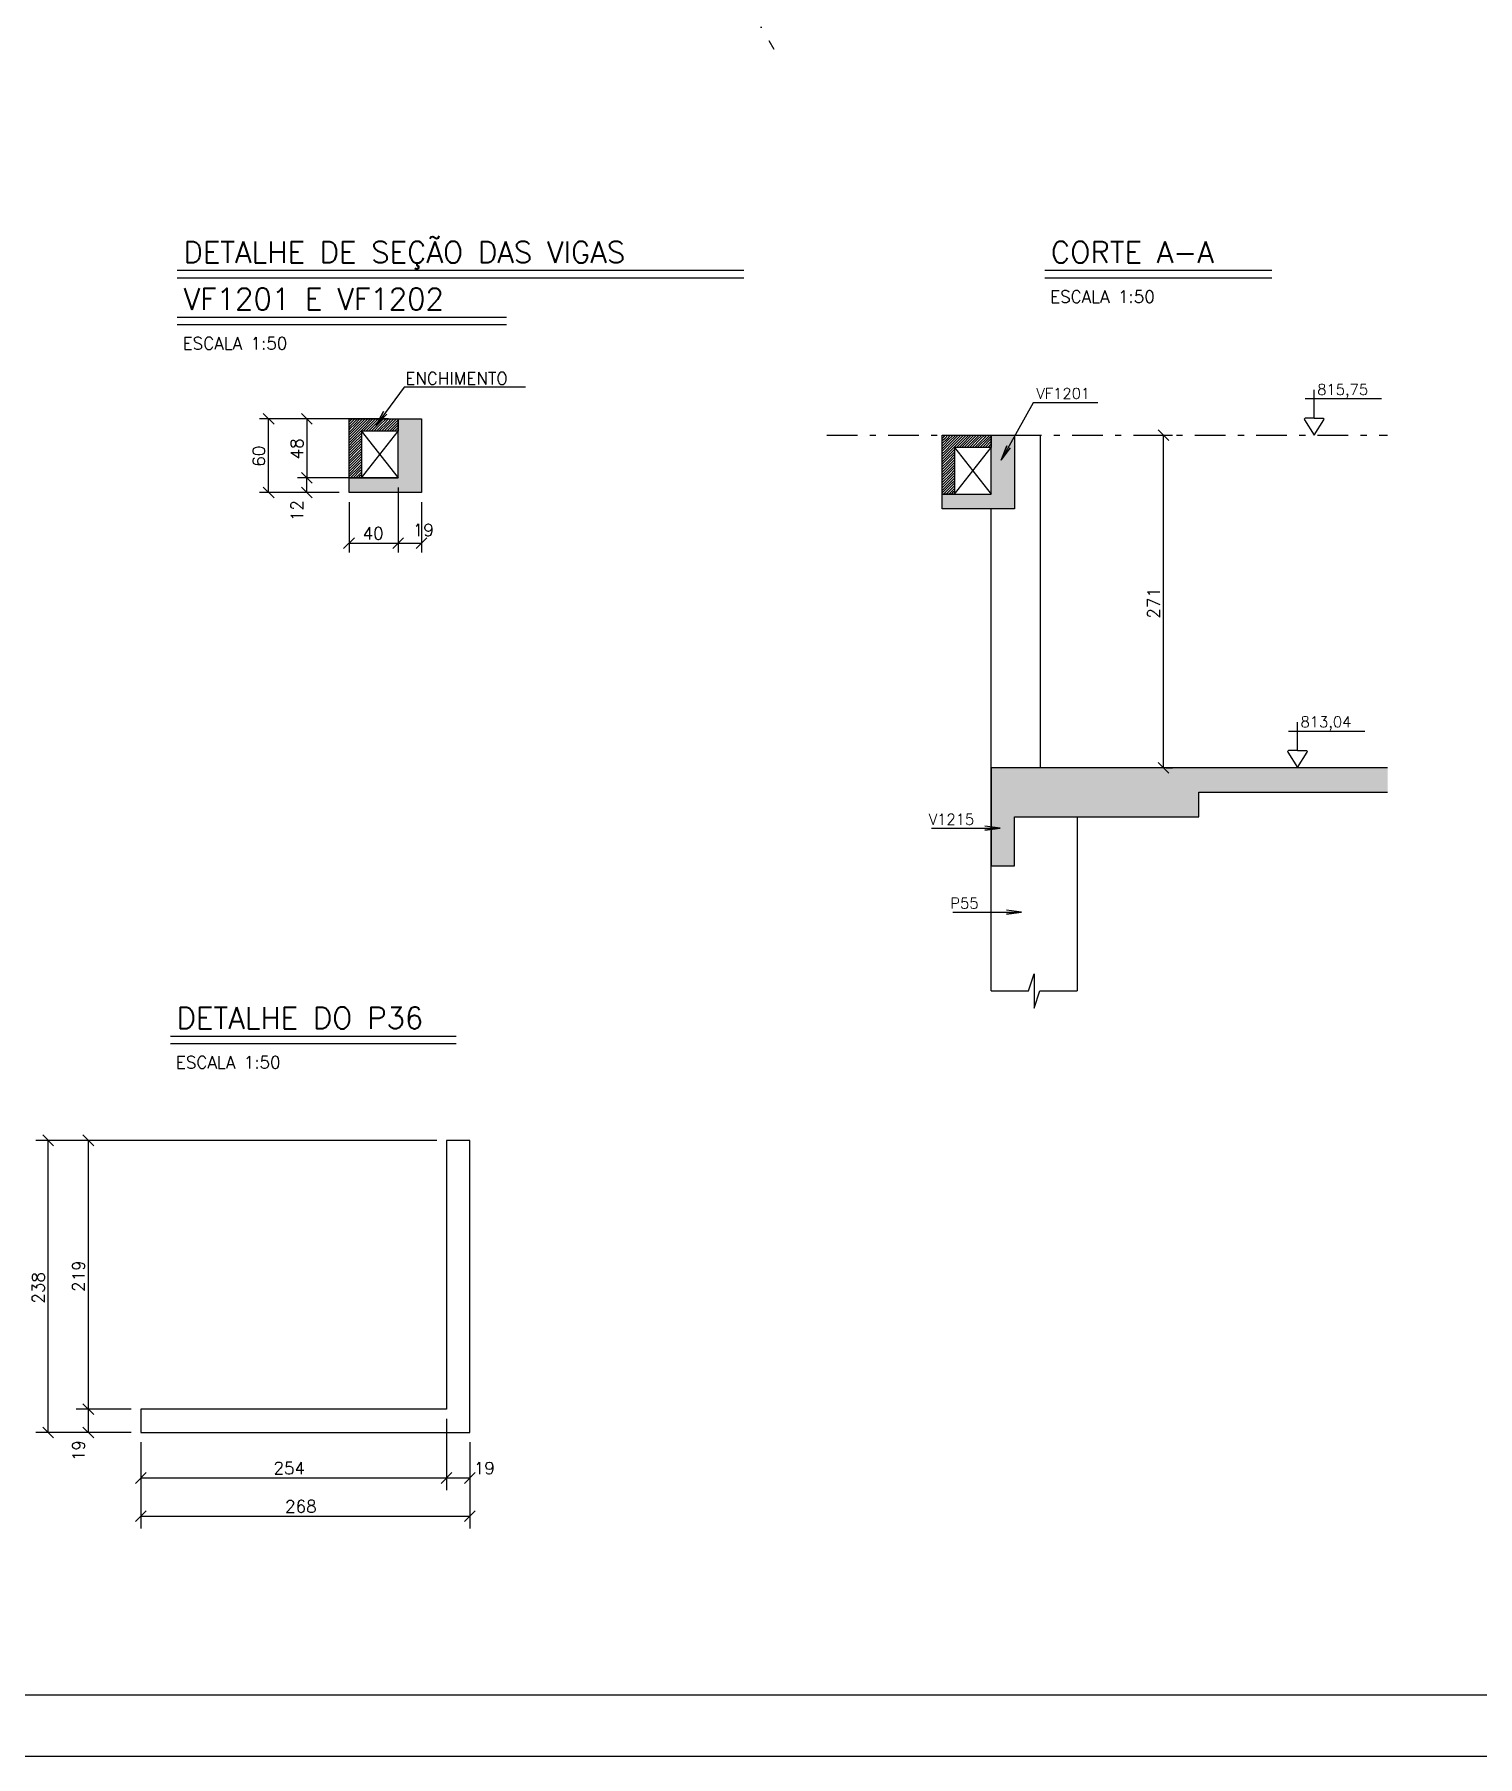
# Model space of a CAD drawing. Extents: x 571698 to 586573, y -117 to 10395.
# Drawn here: x 580693 to 583633, y -117 to 3391 of the extents above; entities that cross this region are included whole.
import ezdxf

# ---------------------------------------------------------------- set-up
doc = ezdxf.new("R2010")
doc.units = 0
doc.header["$LTSCALE"] = 125
doc.header["$MEASUREMENT"] = 0
doc.linetypes.add('DIVIDE', pattern=[1.25, 0.5, -0.25, 0, -0.25, 0, -0.25])
doc.linetypes.add('ESTILO_TQS_0003', pattern=[1, 0.5, -0.2, 0.1, -0.2])
doc.layers.get('0').update_dxf_attribs({"linetype": 'CONTINUOUS'})
for name, color, linetype in [('204', 14, 'ESTILO_TQS_0003'), ('205', 14, 'DIVIDE'), ('216', 7, 'CONTINUOUS'), ('220', 4, 'CONTINUOUS'), ('221', 5, 'CONTINUOUS'), ('222', 6, 'CONTINUOUS'), ('230', 7, 'CONTINUOUS'), ('238', 11, 'CONTINUOUS'), ('250', 5, 'CONTINUOUS'), ('253', 253, 'CONTINUOUS')]:
    doc.layers.add(name, color=color, linetype=linetype)
doc.styles.get("Standard").update_dxf_attribs({"font": 'ROMANS.SHX'})

# ---------------------------------------------------------------- blocks, each defined once
blk = doc.blocks.new('_H948EB28347-022')
for p, q in [((104010.877027, 670.756491), (104011.046809, 670.926272)), ((104011.046809, 670.926272), (104011.369394, 671.248858)), ((104011.369394, 671.248858), (104011.861761, 671.741225)), ((104011.961171, 666.537334), (104014.021045, 668.597207)), ((104014.021045, 668.597207), (104017.165062, 671.741225)), ((104016.672695, 665.945557), (104022.468363, 671.741225)), ((104019.324345, 663.293906), (104027.771664, 671.741225)), ((104021.975996, 660.642256), (104033.074965, 671.741225)), ((104024.627646, 657.990605), (104038.378265, 671.741225)), ((104027.279297, 655.338955), (104043.681566, 671.741225)), ((104029.930947, 652.687305), (104048.984867, 671.741225)), ((104032.582598, 650.035654), (104054.288168, 671.741225)), ((104035.234248, 647.384004), (104059.591469, 671.741225)), ((104041.903641, 648.750096), (104064.89477, 671.741225)), ((104049.858592, 651.401746), (104070.198071, 671.741225)), ((104057.813544, 654.053397), (104075.501371, 671.741225)), ((104065.768495, 656.705047), (104080.804672, 671.741225)), ((104073.723446, 659.356698), (104086.107973, 671.741225)), ((104077.017876, 646.741225), (104097.5883, 667.311649)), ((104081.678397, 662.008348), (104091.411274, 671.741225)), ((104082.321177, 646.741225), (104105.543251, 669.963299)), ((104087.624477, 646.741225), (104110.877027, 669.993774)), ((104089.633349, 664.659998), (104096.714575, 671.741225)), ((104097.5883, 667.311649), (104102.017876, 671.741225)), ((104105.543251, 669.963299), (104107.321177, 671.741225)), ((104010.877027, 665.45319), (104011.961171, 666.537334)), ((104010.877027, 660.149889), (104012.875533, 662.148395)), ((104010.877027, 654.846588), (104013.789895, 657.759456)), ((104010.877027, 649.543287), (104014.704258, 653.370518)), ((104010.877027, 644.239986), (104015.61862, 648.981579)), ((104010.877027, 638.936685), (104016.532982, 644.59264)), ((104010.877027, 633.633385), (104017.447344, 640.203702)), ((104010.877027, 628.330084), (104018.361707, 635.814763)), ((104012.875533, 662.148395), (104016.672695, 665.945557)), ((104013.789895, 657.759456), (104019.324345, 663.293906)), ((104014.704258, 653.370518), (104021.975996, 660.642256)), ((104015.61862, 648.981579), (104024.627646, 657.990605)), ((104016.532982, 644.59264), (104027.279297, 655.338955)), ((104017.447344, 640.203702), (104029.930947, 652.687305)), ((104018.361707, 635.814763), (104032.582598, 650.035654)), ((104019.276069, 631.425825), (104035.234248, 647.384004)), ((104020.190431, 627.036886), (104035.877027, 642.723482)), ((104021.104793, 622.647947), (104035.877027, 637.420181)), ((104022.019155, 618.259009), (104035.877027, 632.11688)), ((104039.89477, 646.741225), (104041.903641, 648.750096)), ((104045.198071, 646.741225), (104049.858592, 651.401746)), ((104050.501371, 646.741225), (104057.813544, 654.053397)), ((104055.804672, 646.741225), (104065.768495, 656.705047)), ((104061.107973, 646.741225), (104073.723446, 659.356698)), ((104066.411274, 646.741225), (104081.678397, 662.008348)), ((104071.714575, 646.741225), (104089.633349, 664.659998)), ((104092.927778, 646.741225), (104110.877027, 664.690473)), ((104098.231079, 646.741225), (104110.877027, 659.387173)), ((104103.53438, 646.741225), (104110.877027, 654.083872)), ((104108.837681, 646.741225), (104110.877027, 648.780571)), ((104010.877027, 623.026783), (104019.276069, 631.425825)), ((104010.877027, 617.723482), (104020.190431, 627.036886)), ((104010.877027, 612.420181), (104021.104793, 622.647947)), ((104010.877027, 607.11688), (104022.019155, 618.259009)), ((104010.877027, 601.813579), (104022.933518, 613.87007)), ((104010.877027, 596.510279), (104023.84788, 609.481131)), ((104010.877027, 591.206978), (104024.762242, 605.092193)), ((104010.877027, 585.903677), (104025.676604, 600.703254)), ((104022.933518, 613.87007), (104035.877027, 626.813579)), ((104023.84788, 609.481131), (104035.877027, 621.510279)), ((104024.762242, 605.092193), (104035.877027, 616.206978)), ((104025.676604, 600.703254), (104035.877027, 610.903677)), ((104026.590966, 596.314315), (104035.877027, 605.600376)), ((104027.505329, 591.925377), (104035.877027, 600.297075)), ((104010.877027, 580.600376), (104026.590966, 596.314315)), ((104010.877027, 575.297075), (104027.505329, 591.925377)), ((104010.877027, 569.993774), (104028.419691, 587.536438)), ((104010.877027, 564.690473), (104029.334053, 583.147499)), ((104010.877027, 559.387173), (104030.248415, 578.758561)), ((104010.877027, 554.083872), (104031.162778, 574.369622)), ((104013.837681, 551.741225), (104032.07714, 569.980684)), ((104019.140982, 551.741225), (104032.991502, 565.591745)), ((104028.419691, 587.536438), (104035.877027, 594.993774)), ((104029.334053, 583.147499), (104035.877027, 589.690473)), ((104030.248415, 578.758561), (104035.877027, 584.387173)), ((104031.162778, 574.369622), (104035.877027, 579.083872)), ((104032.07714, 569.980684), (104035.877027, 573.780571)), ((104032.991502, 565.591745), (104035.877027, 568.47727)), ((104033.905864, 561.202806), (104035.877027, 563.173969)), ((104024.444283, 551.741225), (104033.905864, 561.202806)), ((104029.747583, 551.741225), (104034.820226, 556.813868)), ((104034.820226, 556.813868), (104035.877027, 557.870668)), ((104035.050884, 551.741225), (104035.734589, 552.424929)), ((104035.734589, 552.424929), (104035.877027, 552.567367))]:
    blk.add_line(p, q)

msp = doc.modelspace()

# ---------------------------------------------------------------- linework, layer by layer
msp.add_line((586572.6, -117.4), (571697.6, -117.4))
at = {"layer": '204'}
msp.add_line((582306.9, 2574.4), (583449.4, 2574.4), dxfattribs=at)
at = {"layer": '205'}
msp.add_line((581954.5, 3785.1), (582199.4, 3360.9), dxfattribs=at)
at = {"layer": '216', "color": 7, "linetype": 'Continuous'}
for p, q in [((581180.9, 2596.6), (581158.8, 2618.7)), ((581236.5, 2618.7), (581258.6, 2596.6)), ((581433.8, 2607.7), (581433.8, 2607.7)), ((581433.8, 2607.7), (581433.8, 2607.7)), ((582944.8, 2574.4), (582944.8, 2574.4)), ((583003.8, 2563.4), (582981.7, 2585.5)), ((581258.6, 2476.6), (581236.5, 2498.7)), ((581236.5, 2498.7), (581258.6, 2476.6)), ((581180.9, 2446.6), (581158.8, 2468.7)), ((581258.6, 2446.6), (581236.5, 2468.7)), ((581333.8, 2487.7), (581333.8, 2487.7)), ((581333.8, 2457.7), (581333.8, 2457.7)), ((581333.8, 2457.7), (581333.8, 2457.7)), ((581333.8, 2457.7), (581333.8, 2457.7)), ((581433.8, 2487.7), (581433.8, 2487.7)), ((581433.8, 2487.7), (581433.8, 2487.7)), ((581433.8, 2487.7), (581433.8, 2487.7)), ((581481.3, 2457.7), (581481.3, 2457.7)), ((581322.7, 2343.3), (581344.8, 2365.4)), ((581422.7, 2343.3), (581444.8, 2365.4)), ((581422.7, 2343.3), (581444.8, 2365.4)), ((581470.2, 2343.3), (581492.3, 2365.4)), ((582978.2, 1896.9), (582978.2, 1896.9)), ((583003.8, 1885.9), (582981.7, 1908))]:
    msp.add_line(p, q, dxfattribs=at)
at = {"layer": '216'}
for p, q in [((580731.9, 1126.8), (580709.8, 1148.9)), ((580813.7, 1126.8), (580791.6, 1148.9)), ((580813.7, 579.3), (580791.6, 601.4)), ((580813.7, 579.3), (580791.6, 601.4)), ((580731.9, 531.8), (580709.8, 553.9)), ((580813.7, 531.8), (580791.6, 553.9)), ((580898.6, 439), (580920.7, 461.1)), ((581521.1, 439), (581543.2, 461.1)), ((581521.1, 439), (581543.2, 461.1)), ((581568.6, 439), (581590.7, 461.1)), ((580898.6, 361.2), (580920.7, 383.3)), ((581568.6, 361.2), (581590.7, 383.3))]:
    msp.add_line(p, q, dxfattribs=at)
at = {"layer": '220'}
for points in [[(581433.8, 2607.7), (581481.3, 2607.7), (581481.3, 2457.7), (581333.8, 2457.7), (581333.8, 2487.7), (581433.8, 2487.7), (581433.8, 2607.7)], [(582642.1, 2574.4), (582689.6, 2574.4), (582689.6, 2424.4), (582542.1, 2424.4), (582542.1, 2454.4), (582642.1, 2454.4), (582642.1, 2574.4)], [(583449.4, 1896.9), (582642.1, 1896.9), (582642.1, 1696.9), (582689.6, 1696.9), (582689.6, 1796.9), (583064.6, 1796.9), (583064.6, 1846.9), (583449.4, 1846.9)], [(581579.7, 542.8), (581579.7, 1137.8), (581532.2, 1137.8), (581532.2, 590.3), (580909.7, 590.3), (580909.7, 542.8), (581579.7, 542.8)]]:
    msp.add_lwpolyline(points, dxfattribs=at)
at = {"layer": '221'}
for p, q in [((580983.8, 2895.3), (582137.7, 2895.3)), ((582750.8, 2895.3), (583213.6, 2895.3)), ((580983.8, 2800.1), (581654.2, 2800.1)), ((580969.9, 1335.4), (581551.9, 1335.4))]:
    msp.add_line(p, q, dxfattribs=at)
for points in [[(581333.8, 2487.7), (581333.8, 2607.7), (581433.8, 2607.7), (581433.8, 2582.7), (581358.8, 2582.7), (581358.8, 2487.7), (581333.8, 2487.7)], [(582542.1, 2454.4), (582542.1, 2574.4), (582642.1, 2574.4), (582642.1, 2549.4), (582567.1, 2549.4), (582567.1, 2454.4), (582542.1, 2454.4)]]:
    msp.add_lwpolyline(points, dxfattribs=at)
at = {"layer": '222'}
for p, q in [((580983.8, 2910.3), (582137.7, 2910.3)), ((582750.8, 2910.3), (583213.6, 2910.3)), ((580983.8, 2815.1), (581654.2, 2815.1)), ((580969.9, 1350.4), (581551.9, 1350.4)), ((586447.6, 7.6), (572010.1, 7.6))]:
    msp.add_line(p, q, dxfattribs=at)
at = {"layer": '230'}
for p, q in [((583299.8, 2608.9), (583299.8, 2667.1)), ((583281.6, 2648.9), (583437.1, 2648.9)), ((583279.9, 2605.8), (583299.8, 2574.4)), ((583299.8, 2608.9), (583281.6, 2608.9)), ((583299.8, 2608.9), (583318, 2608.9)), ((583299.8, 2574.4), (583319.7, 2605.8)), ((583247.6, 1971.8), (583403.2, 1971.8)), ((583265.8, 1931.8), (583265.8, 1990)), ((583265.8, 1931.8), (583247.6, 1931.8)), ((583265.8, 1931.8), (583284, 1931.8)), ((583245.9, 1928.8), (583265.8, 1897.4)), ((583265.8, 1897.4), (583285.7, 1928.8))]:
    msp.add_line(p, q, dxfattribs=at)
for centre, start, end in [((583281.6, 2606.9), 90, 212.377), ((583318, 2606.9), 327.6277, 90), ((583247.6, 1929.8), 90, 212.377), ((583284, 1929.8), 327.6277, 90)]:
    msp.add_arc(centre, 2, start, end, dxfattribs=at)
at = {"layer": '238'}
for p, q in [((582642.1, 2574.4), (582742.1, 2574.4)), ((582742.1, 1896.9), (582742.1, 2574.4)), ((582642.1, 1442.2), (582642.1, 2424.4)), ((582817.1, 1796.9), (582817.1, 1442.2))]:
    msp.add_line(p, q, dxfattribs=at)
at = {"layer": '250', "color": 5, "linetype": 'Continuous'}
for p, q in [((581413.8, 2607.7), (581151.1, 2607.7)), ((581169.9, 2457.7), (581169.9, 2607.7)), ((581413.8, 2607.7), (581228.8, 2607.7)), ((581247.5, 2607.7), (581247.5, 2487.7)), ((582964.8, 2574.4), (583011.5, 2574.4)), ((582992.7, 1896.9), (582992.7, 2574.4)), ((581313.8, 2457.7), (581151.1, 2457.7)), ((581313.8, 2487.7), (581228.8, 2487.7)), ((581413.8, 2487.7), (581228.8, 2487.7)), ((581313.8, 2457.7), (581228.8, 2457.7)), ((581247.5, 2457.7), (581247.5, 2487.7)), ((581433.8, 2467.7), (581433.8, 2335.6)), ((581433.8, 2467.7), (581433.8, 2335.6)), ((581333.8, 2437.7), (581333.8, 2335.6)), ((581481.3, 2437.7), (581481.3, 2335.6)), ((581333.8, 2354.4), (581433.8, 2354.4)), ((581433.8, 2354.4), (581481.3, 2354.4)), ((582998.2, 1896.9), (583011.5, 1896.9))]:
    msp.add_line(p, q, dxfattribs=at)
at = {"layer": '250'}
for p, q in [((581358.1, 2583.3), (581433.8, 2487.7)), ((581358.8, 2487.7), (581433.8, 2582.7)), ((582567.1, 2549.4), (582642.1, 2454.4)), ((582567.1, 2454.4), (582642.1, 2549.4)), ((581433.8, 2487.7), (581358.8, 2487.7)), ((581512.2, 1137.8), (580695.8, 1137.8)), ((580720.8, 542.8), (580720.8, 1137.8)), ((580917.1, 1137.8), (580777.6, 1137.8)), ((580802.6, 590.3), (580802.6, 1137.8)), ((580889.7, 590.3), (580777.6, 590.3)), ((580802.6, 542.8), (580802.6, 590.3)), ((581532.2, 570.3), (581532.2, 425.1)), ((580889.7, 542.8), (580695.8, 542.8)), ((580889.7, 542.8), (580777.6, 542.8)), ((580909.7, 522.8), (580909.7, 347.2)), ((580909.7, 522.8), (580909.7, 425.1)), ((581579.7, 522.8), (581579.7, 347.2)), ((580909.7, 450.1), (581532.2, 450.1)), ((581532.2, 450.1), (581579.7, 450.1)), ((581579.7, 450), (581579.7, 425.1)), ((580909.7, 372.2), (581579.7, 372.2))]:
    msp.add_line(p, q, dxfattribs=at)
for points in [[(581693.2, 2672.1), (581445.9, 2672.1), (581388.9, 2595.1), (581404, 2622.4), (581388.9, 2595.1), (581410.6, 2617.6)], [(582858.9, 2640.1), (582727.6, 2640.1), (582662.2, 2523.5), (582673.8, 2552.5), (582662.2, 2523.5), (582681, 2548.5)], [(582520.2, 1773.9), (582660, 1773.9), (582629.1, 1769.8), (582660, 1773.9), (582629.1, 1777.9)], [(582563.9, 1603.1), (582703.8, 1603.1), (582672.8, 1599), (582703.8, 1603.1), (582672.8, 1607.1)], [(582642.1, 1442.2), (582718, 1442.2), (582729.6, 1476.9), (582729.6, 1407.4), (582741.1, 1442.2), (582817.1, 1442.2)]]:
    msp.add_lwpolyline(points, dxfattribs=at)
at = {"layer": '253'}
for points in [[(581481.3, 2457.7), (581433.8, 2487.7), (581433.8, 2607.7)], [(581481.3, 2457.7), (581433.8, 2607.7), (581481.3, 2607.7)], [(582689.6, 2424.4), (582642.1, 2454.4), (582642.1, 2574.4)], [(582689.6, 2424.4), (582642.1, 2574.4), (582689.6, 2574.4)], [(581481.3, 2457.7), (581333.8, 2457.7), (581433.8, 2487.7)], [(581333.8, 2457.7), (581333.8, 2487.7), (581433.8, 2487.7)], [(581333.8, 2457.7), (581433.8, 2487.7), (581333.8, 2457.7)], [(582689.6, 2424.4), (582542.1, 2424.4), (582642.1, 2454.4)], [(582542.1, 2424.4), (582542.1, 2454.4), (582642.1, 2454.4)], [(582542.1, 2424.4), (582642.1, 2454.4), (582542.1, 2424.4)], [(583449.4, 1896.9), (583064.6, 1846.9), (582642.1, 1896.9)], [(583064.6, 1846.9), (582689.6, 1796.9), (582642.1, 1896.9)], [(582642.1, 1896.9), (582689.6, 1796.9), (582642.1, 1696.9)], [(583449.4, 1846.9), (583064.6, 1846.9), (583449.4, 1896.9)], [(583449.4, 1896.9), (583449.4, 1846.9), (583449.4, 1896.9)], [(582689.6, 1796.9), (583064.6, 1846.9), (583064.6, 1796.9)], [(582689.6, 1796.9), (582689.6, 1696.9), (582642.1, 1696.9)]]:
    msp.add_solid(points, dxfattribs=at)

# ---------------------------------------------------------------- block references
at = {"layer": '221'}
for p in [(477322.9, 1935.9), (478531.2, 1902.7)]:
    msp.add_blockref('_H948EB28347-022', p, dxfattribs=at)

# ---------------------------------------------------------------- texts
for s, p in [('VF1201', (582734.1, 2648.5)), ('815,75', (583306, 2656.5)), ('813,04', (583272, 1979.5)), ('V1215', (582514.9, 1780.9)), ('P55', (582558.6, 1610.1))]:
    msp.add_text(s, height=22).set_placement(p)
at = {"layer": '216'}
for s, p in [('ESCALA 1:50', (582761.9, 2844.2)), ('ESCALA 1:50', (580994.8, 2749)), ('ENCHIMENTO', (581448.2, 2677.6)), ('ESCALA 1:50', (580980.9, 1284.3)), ('254', (581179.7, 457.6)), ('19', (581588, 457.6)), ('268', (581203.4, 379.7))]:
    msp.add_text(s, height=25, dxfattribs=at).set_placement(p)
at = {"layer": '216', "color": 7, "linetype": 'Continuous'}
for s, p in [('48', (581240, 2525.2)), ('60', (581162.4, 2510.2)), ('12', (581240, 2399.3)), ('271', (582985.2, 2200.7))]:
    msp.add_text(s, height=25, rotation=90, dxfattribs=at).set_placement(p)
for s, p in [('40', (581361.3, 2361.9)), ('19', (581463.7, 2368.7))]:
    msp.add_text(s, height=25, dxfattribs=at).set_placement(p)
at = {"layer": '216'}
for s, p in [('219', (580795.1, 829.1)), ('238', (580713.3, 805.3)), ('19', (580795.1, 484.5))]:
    msp.add_text(s, height=25, rotation=90, dxfattribs=at).set_placement(p)
at = {"layer": '222'}
for s, p in [('DETALHE DE SEÇÃO DAS VIGAS', (580996.3, 2925.3)), ('CORTE A-A', (582763.4, 2925.3)), ('VF1201 E VF1202', (580996.3, 2830.1)), ('DETALHE DO P36', (580982.4, 1365.4))]:
    msp.add_text(s, height=43.75, dxfattribs=at).set_placement(p)

doc.saveas('drawing.dxf')
